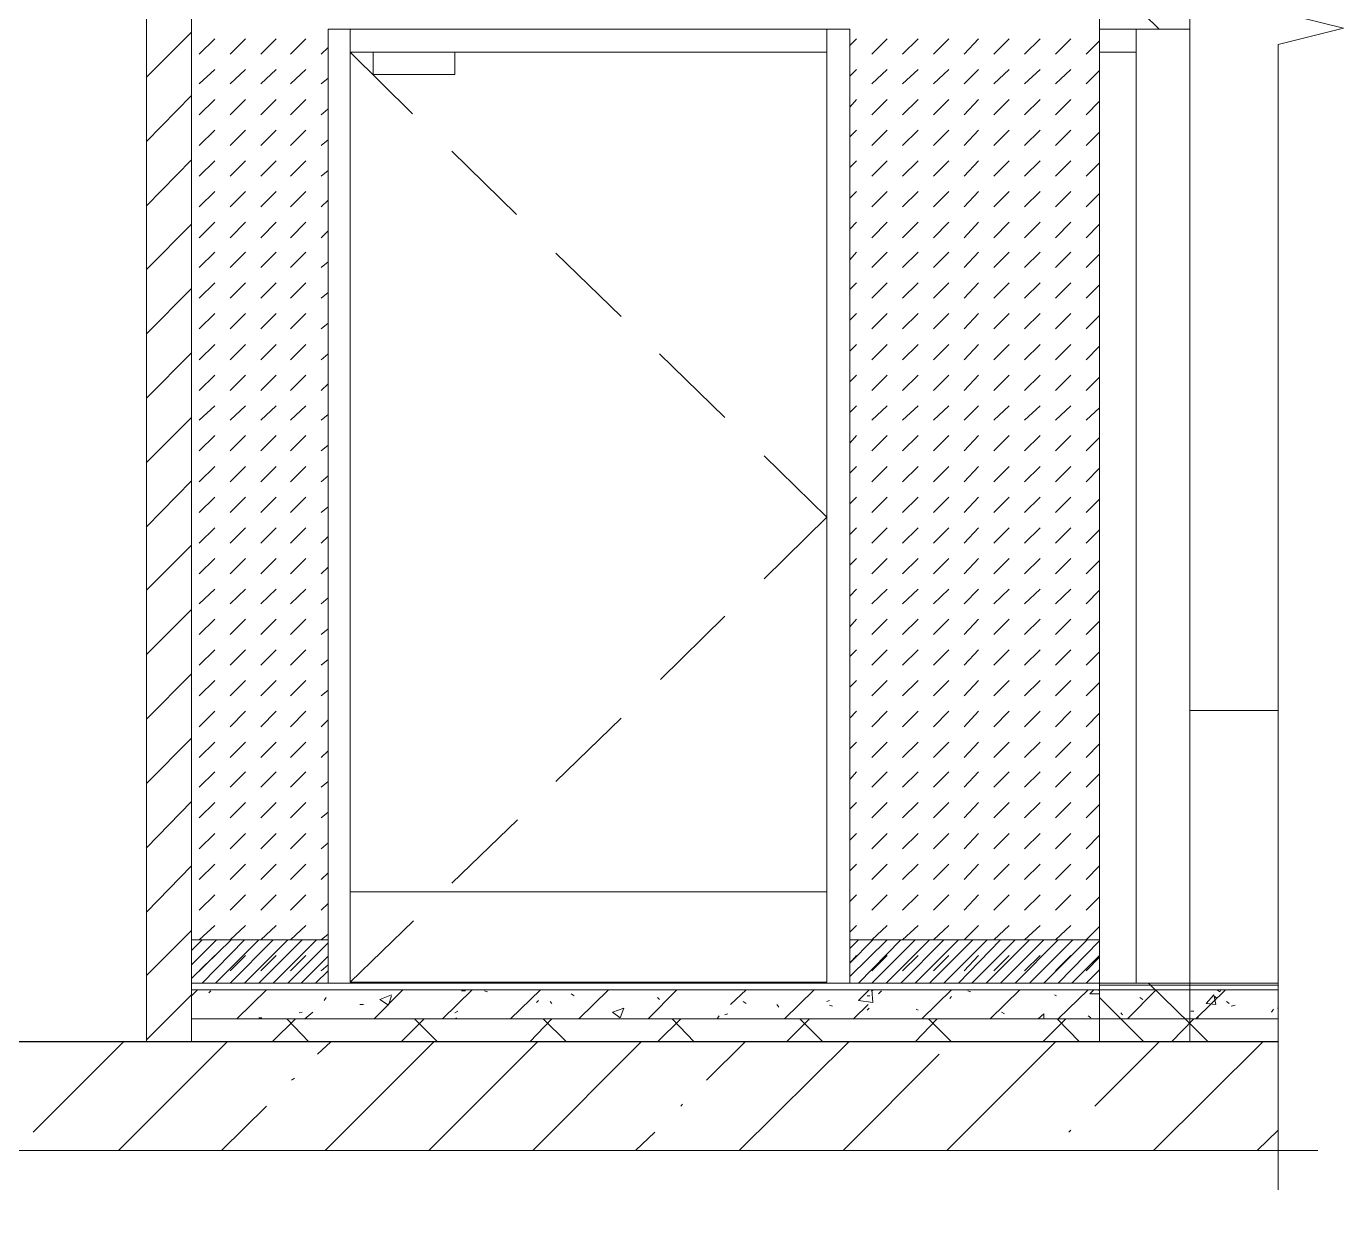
# Model space of a CAD drawing. Header units: millimetres. Extents: x -356862 to 418287, y 0 to 839748.
# Drawn here: x 334728 to 337630, y 792689 to 795312 of the extents above; entities that cross this region are included whole.
import ezdxf

# ---------------------------------------------------------------- set-up
doc = ezdxf.new("R2010")
doc.units = ezdxf.units.MM
doc.layers.add('PDF _Геометрия', color=7, linetype='Continuous', true_color=0xbababa)

msp = doc.modelspace()

# ---------------------------------------------------------------- linework, layer by layer
at = {"layer": 'PDF _Геометрия', "color": 7, "lineweight": 5}
for points in [[(337486.0227, 797938.9941), (337486.0227, 797852.1998), (337486.0227, 795415.607), (337339.9542, 795379.6191), (337629.9743, 795307.6433), (337486.0227, 795271.6554), (337486.0227, 792835.0627), (337486.0227, 792748.2683)], [(334992.2727, 797085.8691), (334992.2727, 793074.2764)], [(335091.7687, 793203.4094), (335091.7687, 797085.8691)], [(335441.063, 795254.7199), (335441.063, 795305.5264), (336491.063, 795305.5264), (336491.063, 795254.7199), (335671.809, 795254.7199), (336491.063, 795254.7199), (336491.063, 793404.5183), (336491.063, 795305.5264), (336541.8695, 795305.5264), (336541.8695, 793203.4094), (336541.8695, 795305.5264), (335392.3735, 795305.5264), (335392.3735, 793203.4094)], [(337291.2647, 795305.5264), (337291.2647, 793203.4094)], [(335578.6638, 795119.2361), (335441.063, 795254.7199), (335491.8695, 795254.7199), (335441.063, 795254.7199), (335441.063, 793404.5183)], [(337172.7163, 793203.4094), (337172.7163, 795254.7199)], [(335665.4582, 795036.6756), (335807.2929, 794896.9578)], [(335894.0872, 794812.2804), (336038.0388, 794672.5627)], [(336122.7163, 794590.0022), (336266.6679, 794450.2844)], [(336353.4622, 794365.607), (336491.063, 794230.1232), (336353.4622, 794094.6393)], [(336266.6679, 794012.0788), (336124.8332, 793872.3611)], [(336038.0388, 793787.6836), (335894.0872, 793647.9659)], [(337291.2647, 793804.6191), (337486.0227, 793804.6191)], [(335809.4098, 793563.2885), (335665.4582, 793423.5707)], [(335580.7808, 793341.0103), (335441.063, 793205.5264)], [(337486.0227, 793203.4094), (335091.7687, 793203.4094), (335091.7687, 793074.2764)], [(337486.0227, 793188.5909), (335091.7687, 793188.5909)], [(337486.0227, 793199.1756), (337092.2727, 793199.1756)], [(337486.0227, 793125.0828), (335091.7687, 793125.0828)], [(337572.8171, 792835.0627), (337486.0227, 792835.0627), (326655.7808, 792835.0627), (326619.7929, 792979.0143), (326547.8171, 792688.9941), (326511.8292, 792835.0627), (315681.5872, 792835.0627), (315594.7929, 792835.0627)]]:
    msp.add_lwpolyline(points, dxfattribs=at)
at = {"layer": 'PDF _Геометрия', "lineweight": 18}
for points in [[(335091.7687, 797085.8691), (337092.2727, 797085.8691), (337092.2727, 793203.4094), (335091.7687, 793203.4094)], [(335392.3735, 795305.5264), (336541.8695, 795305.5264), (336541.8695, 793203.4094), (335392.3735, 793203.4094)]]:
    msp.add_lwpolyline(points, close=True, dxfattribs=at)
at = {"layer": 'PDF _Геометрия', "color": 7, "lineweight": 9}
for points in [[(337092.2727, 797085.8691), (337092.2727, 795305.5264), (337291.2647, 795305.5264), (337291.2647, 797085.8691)], [(337291.2647, 793074.2764), (337291.2647, 793203.4094), (337092.2727, 793203.4094), (337092.2727, 793074.2764)]]:
    msp.add_lwpolyline(points, dxfattribs=at)
at = {"layer": 'PDF _Геометрия', "color": 8, "lineweight": 9, "true_color": 0x808080}
for points in [[(337223.5227, 795305.5264), (337092.2727, 795434.6594)], [(334992.2727, 795199.6796), (335091.7687, 795299.1756)], [(334992.2727, 795057.8449), (335091.7687, 795159.4578)], [(334992.2727, 794916.0103), (335091.7687, 795017.6232)], [(334992.2727, 794776.2925), (335091.7687, 794875.7885)], [(334992.2727, 794634.4578), (335091.7687, 794733.9538)], [(334992.2727, 794492.6232), (335091.7687, 794592.1191)], [(334992.2727, 794350.7885), (335091.7687, 794450.2844)], [(334992.2727, 794208.9538), (335091.7687, 794310.5667)], [(334992.2727, 794069.2361), (335091.7687, 794168.732)], [(334992.2727, 793927.4014), (335091.7687, 794026.8974)], [(334992.2727, 793785.5667), (335091.7687, 793885.0627)], [(334992.2727, 793643.732), (335091.7687, 793743.228)], [(334992.2727, 793501.8974), (335091.7687, 793603.5103)], [(334992.2727, 793360.0627), (335091.7687, 793461.6756)], [(334992.2727, 793220.3449), (335091.7687, 793319.8409)], [(334992.2727, 793078.5103), (335091.7687, 793178.0062)], [(335091.7687, 793175.8893), (335104.4703, 793188.5909)], [(335129.8735, 793182.2401), (335134.1074, 793186.474)], [(335191.2647, 793125.0828), (335256.8897, 793188.5909)], [(335493.9864, 793125.0828), (335557.4945, 793188.5909)], [(335532.0913, 793175.8893), (335525.7405, 793154.7199), (335506.688, 793167.4215), (335532.0913, 793178.0062)], [(335644.2888, 793125.0828), (335709.9138, 793188.5909)], [(335686.6276, 793186.474), (335695.0953, 793186.474)], [(335737.434, 793186.474), (335743.7848, 793184.357)], [(335794.5913, 793125.0828), (335860.2163, 793188.5909)], [(335927.9582, 793180.1232), (335934.309, 793175.8893)], [(335944.8937, 793125.0828), (336010.5187, 793188.5909)], [(336035.9219, 793188.5909), (336038.0388, 793188.5909)], [(336097.313, 793125.0828), (336160.8211, 793188.5909)], [(336279.3695, 793156.8369), (336313.2405, 793188.5909)], [(336397.9179, 793125.0828), (336463.5429, 793188.5909)], [(336592.6759, 793186.474), (336590.559, 793188.5909), (336592.6759, 793161.0707), (336560.9219, 793165.3046), (336584.2082, 793188.5909)], [(336579.9743, 793175.8893), (336586.3251, 793175.8893)], [(336605.3776, 793180.1232), (336611.7284, 793186.474)], [(336700.6397, 793125.0828), (336766.2647, 793188.5909)], [(336802.2526, 793186.474), (336808.6034, 793184.357)], [(336850.9421, 793125.0828), (336916.5671, 793188.5909)], [(336992.7768, 793178.0062), (336997.0106, 793175.8893)], [(337001.2445, 793125.0828), (337066.8695, 793188.5909)], [(337079.5711, 793188.5909), (337071.1034, 793180.1232), (337092.2727, 793180.1232), (337092.2727, 793178.0062), (337092.2727, 793186.474), (337090.1558, 793188.5909)], [(337153.6638, 793125.0828), (337217.1719, 793188.5909)], [(337291.2647, 793114.4982), (337200.2364, 793203.4094)], [(337310.3171, 793129.3167), (337303.9663, 793125.0828), (337369.5913, 793188.5909)], [(337350.5388, 793188.5909), (337356.8897, 793184.357), (337359.0066, 793188.5909)], [(335383.9058, 793165.3046), (335388.1397, 793171.6554)], [(335462.2324, 793156.8369), (335470.7001, 793156.8369)], [(335851.7485, 793161.0707), (335855.9824, 793165.3046)], [(335881.3856, 793163.1877), (335885.6195, 793158.9538)], [(336118.4824, 793171.6554), (336122.7163, 793167.4215)], [(336306.8897, 793163.1877), (336313.2405, 793158.9538)], [(336380.9824, 793156.8369), (336385.2163, 793150.4861)], [(336491.063, 793163.1877), (336497.4138, 793165.3046)], [(336497.4138, 793154.7199), (336503.7647, 793152.603)], [(336550.3372, 793125.0828), (336582.0913, 793156.8369)], [(336579.9743, 793144.1353), (336584.2082, 793148.3691)], [(336687.938, 793146.2522), (336692.1719, 793144.1353)], [(336762.0308, 793169.5385), (336766.2647, 793173.7724)], [(337189.6518, 793074.2764), (337092.2727, 793171.6554)], [(337181.184, 793171.6554), (337187.5348, 793167.4215)], [(337346.305, 793173.7724), (337350.5388, 793169.5385)], [(337371.7082, 793163.1877), (337378.059, 793158.9538)], [(337382.2929, 793152.603), (337390.7606, 793154.7199)], [(337471.2042, 793139.9014), (337475.438, 793146.2522)], [(337483.9058, 793148.3691), (337486.0227, 793148.3691)], [(335239.9542, 793127.1998), (335246.305, 793127.1998)], [(335269.5913, 793074.2764), (335320.3977, 793125.0828)], [(335350.0348, 793074.2764), (335301.3453, 793125.0828)], [(335328.8655, 793137.7844), (335335.2163, 793139.9014)], [(335341.5671, 793125.0828), (335358.5026, 793139.9014)], [(335553.2606, 793074.2764), (335604.0671, 793125.0828)], [(335633.7042, 793074.2764), (335582.8977, 793125.0828)], [(335671.809, 793137.7844), (335678.1598, 793142.0183)], [(335673.9259, 793127.1998), (335676.0429, 793125.0828)], [(335836.93, 793074.2764), (335885.6195, 793125.0828)], [(335917.3735, 793074.2764), (335866.5671, 793125.0828)], [(336118.4824, 793074.2764), (336169.2888, 793125.0828)], [(336198.9259, 793074.2764), (336150.2364, 793125.0828)], [(336249.7324, 793125.0828), (336253.9663, 793131.4336)], [(336266.6679, 793133.5506), (336273.0187, 793135.6675)], [(336402.1518, 793074.2764), (336452.9582, 793125.0828)], [(336482.5953, 793074.2764), (336431.7888, 793125.0828)], [(336685.8211, 793074.2764), (336734.5106, 793125.0828)], [(336766.2647, 793074.2764), (336715.4582, 793125.0828)], [(336876.3453, 793139.9014), (336882.6961, 793135.6675)], [(336956.7888, 793125.0828), (336969.4905, 793135.6675), (336969.4905, 793125.0828)], [(336967.3735, 793074.2764), (337018.18, 793125.0828)], [(337047.8171, 793074.2764), (336999.1276, 793125.0828)], [(337066.8695, 793131.4336), (337073.2203, 793127.1998)], [(337138.8453, 793137.7844), (337143.0792, 793133.5506)], [(337251.0429, 793074.2764), (337299.7324, 793125.0828)], [(337331.4864, 793074.2764), (337280.68, 793125.0828)], [(337293.3816, 793142.0183), (337299.7324, 793142.0183)], [(334742.4743, 792875.2844), (334941.4663, 793074.2764)], [(334930.8816, 792835.0627), (335170.0953, 793074.2764)], [(335369.0872, 793046.7562), (335398.7243, 793074.2764)], [(335386.0227, 792835.0627), (335625.2364, 793074.2764)], [(335614.6518, 792835.0627), (335853.8655, 793074.2764)], [(335843.2808, 792835.0627), (336082.4945, 793074.2764)], [(336226.4461, 792989.599), (336311.1235, 793074.2764)], [(336298.4219, 792835.0627), (336539.7526, 793074.2764)], [(336755.68, 792835.0627), (336994.8937, 793074.2764)], [(337081.688, 792932.4417), (337223.5227, 793074.2764)], [(337210.8211, 792835.0627), (337452.1518, 793074.2764)], [(336527.0509, 792835.0627), (336738.7445, 793046.7562)], [(335311.93, 792989.599), (335318.2808, 792993.8328)], [(335157.3937, 792835.0627), (335256.8897, 792932.4417)], [(336169.2888, 792932.4417), (336173.5227, 792936.6756)], [(336069.7929, 792835.0627), (336112.1316, 792875.2844)], [(337024.5308, 792875.2844), (337028.7647, 792879.5183)], [(337439.4501, 792835.0627), (337486.0227, 792879.5183)]]:
    msp.add_lwpolyline(points, dxfattribs=at)
at = {"layer": 'PDF _Геометрия', "color": 7, "lineweight": 9}
msp.add_lwpolyline([(337172.7163, 795305.5264), (337092.2727, 795305.5264), (337092.2727, 795254.7199), (337172.7163, 795254.7199)], close=True, dxfattribs=at)
at = {"layer": 'PDF _Геометрия', "lineweight": 18}
for points in [[(335108.7042, 795250.4861), (335142.5751, 795284.357)], [(335176.4461, 795250.4861), (335210.3171, 795284.357)], [(335244.188, 795250.4861), (335278.059, 795284.357)], [(335309.813, 795250.4861), (335343.684, 795284.357)], [(335377.555, 795250.4861), (335392.3735, 795265.3046)], [(336541.8695, 795269.5385), (336556.688, 795284.357)], [(336590.559, 795250.4861), (336624.43, 795284.357)], [(336658.3009, 795250.4861), (336692.1719, 795284.357)], [(336726.0429, 795250.4861), (336759.9138, 795284.357)], [(336793.7848, 795250.4861), (336825.5388, 795284.357)], [(336859.4098, 795250.4861), (336893.2808, 795284.357)], [(336927.1518, 795250.4861), (336961.0227, 795284.357)], [(336994.8937, 795250.4861), (337028.7647, 795284.357)], [(337062.6356, 795250.4861), (337092.2727, 795280.1232)], [(335108.7042, 795184.8611), (335142.5751, 795216.6151)], [(335176.4461, 795184.8611), (335210.3171, 795216.6151)], [(335244.188, 795184.8611), (335278.059, 795216.6151)], [(335309.813, 795184.8611), (335343.684, 795216.6151)], [(336541.8695, 795201.7965), (336556.688, 795216.6151)], [(336590.559, 795184.8611), (336624.43, 795216.6151)], [(336658.3009, 795184.8611), (336692.1719, 795216.6151)], [(336726.0429, 795184.8611), (336759.9138, 795216.6151)], [(336793.7848, 795184.8611), (336825.5388, 795216.6151)], [(336859.4098, 795184.8611), (336893.2808, 795216.6151)], [(336927.1518, 795184.8611), (336961.0227, 795216.6151)], [(336994.8937, 795184.8611), (337028.7647, 795216.6151)], [(337062.6356, 795184.8611), (337092.2727, 795214.4982)], [(335377.555, 795184.8611), (335392.3735, 795197.5627)], [(335108.7042, 795117.1191), (335142.5751, 795150.9901)], [(335176.4461, 795117.1191), (335210.3171, 795150.9901)], [(335244.188, 795117.1191), (335278.059, 795150.9901)], [(335309.813, 795117.1191), (335343.684, 795150.9901)], [(336541.8695, 795134.0546), (336556.688, 795150.9901)], [(336590.559, 795117.1191), (336624.43, 795150.9901)], [(336658.3009, 795117.1191), (336692.1719, 795150.9901)], [(336726.0429, 795117.1191), (336759.9138, 795150.9901)], [(336793.7848, 795117.1191), (336825.5388, 795150.9901)], [(336859.4098, 795117.1191), (336893.2808, 795150.9901)], [(336927.1518, 795117.1191), (336961.0227, 795150.9901)], [(336994.8937, 795117.1191), (337028.7647, 795150.9901)], [(335377.555, 795117.1191), (335392.3735, 795129.8207)], [(337062.6356, 795117.1191), (337092.2727, 795146.7562)], [(335108.7042, 795049.3772), (335142.5751, 795083.2482)], [(335176.4461, 795049.3772), (335210.3171, 795083.2482)], [(335244.188, 795049.3772), (335278.059, 795083.2482)], [(335309.813, 795049.3772), (335343.684, 795083.2482)], [(335377.555, 795049.3772), (335392.3735, 795062.0788)], [(336541.8695, 795068.4296), (336556.688, 795083.2482)], [(336590.559, 795049.3772), (336624.43, 795083.2482)], [(336658.3009, 795049.3772), (336692.1719, 795083.2482)], [(336726.0429, 795049.3772), (336759.9138, 795083.2482)], [(336793.7848, 795049.3772), (336825.5388, 795083.2482)], [(336859.4098, 795049.3772), (336893.2808, 795083.2482)], [(336927.1518, 795049.3772), (336961.0227, 795083.2482)], [(336994.8937, 795049.3772), (337028.7647, 795083.2482)], [(337062.6356, 795049.3772), (337092.2727, 795079.0143)], [(335108.7042, 794981.6353), (335142.5751, 795015.5062)], [(335176.4461, 794981.6353), (335210.3171, 795015.5062)], [(335244.188, 794981.6353), (335278.059, 795015.5062)], [(335309.813, 794981.6353), (335343.684, 795015.5062)], [(336541.8695, 795000.6877), (336556.688, 795015.5062)], [(336590.559, 794981.6353), (336624.43, 795015.5062)], [(336658.3009, 794981.6353), (336692.1719, 795015.5062)], [(336726.0429, 794981.6353), (336759.9138, 795015.5062)], [(336793.7848, 794981.6353), (336825.5388, 795015.5062)], [(336859.4098, 794981.6353), (336893.2808, 795015.5062)], [(336927.1518, 794981.6353), (336961.0227, 795015.5062)], [(336994.8937, 794981.6353), (337028.7647, 795015.5062)], [(337062.6356, 794981.6353), (337092.2727, 795011.2724)], [(335377.555, 794981.6353), (335392.3735, 794994.3369)], [(335108.7042, 794913.8933), (335142.5751, 794947.7643)], [(335176.4461, 794913.8933), (335210.3171, 794947.7643)], [(335244.188, 794913.8933), (335278.059, 794947.7643)], [(335309.813, 794913.8933), (335343.684, 794947.7643)], [(336541.8695, 794932.9457), (336556.688, 794947.7643)], [(336590.559, 794913.8933), (336624.43, 794947.7643)], [(336658.3009, 794913.8933), (336692.1719, 794947.7643)], [(336726.0429, 794913.8933), (336759.9138, 794947.7643)], [(336793.7848, 794913.8933), (336825.5388, 794947.7643)], [(336859.4098, 794913.8933), (336893.2808, 794947.7643)], [(336927.1518, 794913.8933), (336961.0227, 794947.7643)], [(336994.8937, 794913.8933), (337028.7647, 794947.7643)], [(335377.555, 794913.8933), (335392.3735, 794928.7119)], [(337062.6356, 794913.8933), (337092.2727, 794943.5304)], [(335108.7042, 794846.1514), (335142.5751, 794880.0224)], [(335176.4461, 794846.1514), (335210.3171, 794880.0224)], [(335244.188, 794846.1514), (335278.059, 794880.0224)], [(335309.813, 794846.1514), (335343.684, 794880.0224)], [(335377.555, 794846.1514), (335392.3735, 794860.9699)], [(336541.8695, 794865.2038), (336556.688, 794880.0224)], [(336590.559, 794846.1514), (336624.43, 794880.0224)], [(336658.3009, 794846.1514), (336692.1719, 794880.0224)], [(336726.0429, 794846.1514), (336759.9138, 794880.0224)], [(336793.7848, 794846.1514), (336825.5388, 794880.0224)], [(336859.4098, 794846.1514), (336893.2808, 794880.0224)], [(336927.1518, 794846.1514), (336961.0227, 794880.0224)], [(336994.8937, 794846.1514), (337028.7647, 794880.0224)], [(337062.6356, 794846.1514), (337092.2727, 794875.7885)], [(335108.7042, 794780.5264), (335142.5751, 794814.3974)], [(335176.4461, 794780.5264), (335210.3171, 794814.3974)], [(335244.188, 794780.5264), (335278.059, 794814.3974)], [(335309.813, 794780.5264), (335343.684, 794814.3974)], [(336541.8695, 794797.4619), (336556.688, 794814.3974)], [(336590.559, 794780.5264), (336624.43, 794814.3974)], [(336658.3009, 794780.5264), (336692.1719, 794814.3974)], [(336726.0429, 794780.5264), (336759.9138, 794814.3974)], [(336793.7848, 794780.5264), (336825.5388, 794814.3974)], [(336859.4098, 794780.5264), (336893.2808, 794814.3974)], [(336927.1518, 794780.5264), (336961.0227, 794814.3974)], [(336994.8937, 794780.5264), (337028.7647, 794814.3974)], [(337062.6356, 794780.5264), (337092.2727, 794810.1635)], [(335377.555, 794780.5264), (335392.3735, 794793.228)], [(335108.7042, 794712.7844), (335142.5751, 794746.6554)], [(335176.4461, 794712.7844), (335210.3171, 794746.6554)], [(335244.188, 794712.7844), (335278.059, 794746.6554)], [(335309.813, 794712.7844), (335343.684, 794746.6554)], [(336541.8695, 794731.8369), (336556.688, 794746.6554)], [(336590.559, 794712.7844), (336624.43, 794746.6554)], [(336658.3009, 794712.7844), (336692.1719, 794746.6554)], [(336726.0429, 794712.7844), (336759.9138, 794746.6554)], [(336793.7848, 794712.7844), (336825.5388, 794746.6554)], [(336859.4098, 794712.7844), (336893.2808, 794746.6554)], [(336927.1518, 794712.7844), (336961.0227, 794746.6554)], [(336994.8937, 794712.7844), (337028.7647, 794746.6554)], [(337062.6356, 794712.7844), (337092.2727, 794742.4215)], [(335377.555, 794712.7844), (335392.3735, 794725.4861)], [(335108.7042, 794645.0425), (335142.5751, 794678.9135)], [(335176.4461, 794645.0425), (335210.3171, 794678.9135)], [(335244.188, 794645.0425), (335278.059, 794678.9135)], [(335309.813, 794645.0425), (335343.684, 794678.9135)], [(335377.555, 794645.0425), (335392.3735, 794657.7441)], [(336541.8695, 794664.0949), (336556.688, 794678.9135)], [(336590.559, 794645.0425), (336624.43, 794678.9135)], [(336658.3009, 794645.0425), (336692.1719, 794678.9135)], [(336726.0429, 794645.0425), (336759.9138, 794678.9135)], [(336793.7848, 794645.0425), (336825.5388, 794678.9135)], [(336859.4098, 794645.0425), (336893.2808, 794678.9135)], [(336927.1518, 794645.0425), (336961.0227, 794678.9135)], [(336994.8937, 794645.0425), (337028.7647, 794678.9135)], [(337062.6356, 794645.0425), (337092.2727, 794674.6796)], [(335108.7042, 794577.3006), (335142.5751, 794611.1715)], [(335176.4461, 794577.3006), (335210.3171, 794611.1715)], [(335244.188, 794577.3006), (335278.059, 794611.1715)], [(335309.813, 794577.3006), (335343.684, 794611.1715)], [(336541.8695, 794596.353), (336556.688, 794611.1715)], [(336590.559, 794577.3006), (336624.43, 794611.1715)], [(336658.3009, 794577.3006), (336692.1719, 794611.1715)], [(336726.0429, 794577.3006), (336759.9138, 794611.1715)], [(336793.7848, 794577.3006), (336825.5388, 794611.1715)], [(336859.4098, 794577.3006), (336893.2808, 794611.1715)], [(336927.1518, 794577.3006), (336961.0227, 794611.1715)], [(336994.8937, 794577.3006), (337028.7647, 794611.1715)], [(337062.6356, 794577.3006), (337092.2727, 794606.9377)], [(335377.555, 794577.3006), (335392.3735, 794590.0022)], [(335108.7042, 794509.5586), (335142.5751, 794543.4296)], [(335176.4461, 794509.5586), (335210.3171, 794543.4296)], [(335244.188, 794509.5586), (335278.059, 794543.4296)], [(335309.813, 794509.5586), (335343.684, 794543.4296)], [(336541.8695, 794528.6111), (336556.688, 794543.4296)], [(336590.559, 794509.5586), (336624.43, 794543.4296)], [(336658.3009, 794509.5586), (336692.1719, 794543.4296)], [(336726.0429, 794509.5586), (336759.9138, 794543.4296)], [(336793.7848, 794509.5586), (336825.5388, 794543.4296)], [(336859.4098, 794509.5586), (336893.2808, 794543.4296)], [(336927.1518, 794509.5586), (336961.0227, 794543.4296)], [(336994.8937, 794509.5586), (337028.7647, 794543.4296)], [(337062.6356, 794509.5586), (337092.2727, 794539.1957)], [(335377.555, 794509.5586), (335392.3735, 794524.3772)], [(335108.7042, 794443.9336), (335142.5751, 794475.6877)], [(335176.4461, 794443.9336), (335210.3171, 794475.6877)], [(335244.188, 794443.9336), (335278.059, 794475.6877)], [(335309.813, 794443.9336), (335343.684, 794475.6877)], [(335377.555, 794443.9336), (335392.3735, 794456.6353)], [(336541.8695, 794460.8691), (336556.688, 794475.6877)], [(336590.559, 794443.9336), (336624.43, 794475.6877)], [(336658.3009, 794443.9336), (336692.1719, 794475.6877)], [(336726.0429, 794443.9336), (336759.9138, 794475.6877)], [(336793.7848, 794443.9336), (336825.5388, 794475.6877)], [(336859.4098, 794443.9336), (336893.2808, 794475.6877)], [(336927.1518, 794443.9336), (336961.0227, 794475.6877)], [(336994.8937, 794443.9336), (337028.7647, 794475.6877)], [(337062.6356, 794443.9336), (337092.2727, 794471.4538)], [(335108.7042, 794376.1917), (335142.5751, 794410.0627)], [(335176.4461, 794376.1917), (335210.3171, 794410.0627)], [(335244.188, 794376.1917), (335278.059, 794410.0627)], [(335309.813, 794376.1917), (335343.684, 794410.0627)], [(336541.8695, 794393.1272), (336556.688, 794410.0627)], [(336590.559, 794376.1917), (336624.43, 794410.0627)], [(336658.3009, 794376.1917), (336692.1719, 794410.0627)], [(336726.0429, 794376.1917), (336759.9138, 794410.0627)], [(336793.7848, 794376.1917), (336825.5388, 794410.0627)], [(336859.4098, 794376.1917), (336893.2808, 794410.0627)], [(336927.1518, 794376.1917), (336961.0227, 794410.0627)], [(336994.8937, 794376.1917), (337028.7647, 794410.0627)], [(337062.6356, 794376.1917), (337092.2727, 794405.8288)], [(335377.555, 794376.1917), (335392.3735, 794388.8933)], [(335108.7042, 794308.4498), (335142.5751, 794342.3207)], [(335176.4461, 794308.4498), (335210.3171, 794342.3207)], [(335244.188, 794308.4498), (335278.059, 794342.3207)], [(335309.813, 794308.4498), (335343.684, 794342.3207)], [(336541.8695, 794327.5022), (336556.688, 794342.3207)], [(336590.559, 794308.4498), (336624.43, 794342.3207)], [(336658.3009, 794308.4498), (336692.1719, 794342.3207)], [(336726.0429, 794308.4498), (336759.9138, 794342.3207)], [(336793.7848, 794308.4498), (336825.5388, 794342.3207)], [(336859.4098, 794308.4498), (336893.2808, 794342.3207)], [(336927.1518, 794308.4498), (336961.0227, 794342.3207)], [(336994.8937, 794308.4498), (337028.7647, 794342.3207)], [(337062.6356, 794308.4498), (337092.2727, 794338.0869)], [(335377.555, 794308.4498), (335392.3735, 794321.1514)], [(335108.7042, 794240.7078), (335142.5751, 794274.5788)], [(335176.4461, 794240.7078), (335210.3171, 794274.5788)], [(335244.188, 794240.7078), (335278.059, 794274.5788)], [(335309.813, 794240.7078), (335343.684, 794274.5788)], [(335377.555, 794240.7078), (335392.3735, 794253.4094)], [(336541.8695, 794259.7603), (336556.688, 794274.5788)], [(336590.559, 794240.7078), (336624.43, 794274.5788)], [(336658.3009, 794240.7078), (336692.1719, 794274.5788)], [(336726.0429, 794240.7078), (336759.9138, 794274.5788)], [(336793.7848, 794240.7078), (336825.5388, 794274.5788)], [(336859.4098, 794240.7078), (336893.2808, 794274.5788)], [(336927.1518, 794240.7078), (336961.0227, 794274.5788)], [(336994.8937, 794240.7078), (337028.7647, 794274.5788)], [(337062.6356, 794240.7078), (337092.2727, 794270.3449)], [(335108.7042, 794172.9659), (335142.5751, 794206.8369)], [(335176.4461, 794172.9659), (335210.3171, 794206.8369)], [(335244.188, 794172.9659), (335278.059, 794206.8369)], [(335309.813, 794172.9659), (335343.684, 794206.8369)], [(336541.8695, 794192.0183), (336556.688, 794206.8369)], [(336590.559, 794172.9659), (336624.43, 794206.8369)], [(336658.3009, 794172.9659), (336692.1719, 794206.8369)], [(336726.0429, 794172.9659), (336759.9138, 794206.8369)], [(336793.7848, 794172.9659), (336825.5388, 794206.8369)], [(336859.4098, 794172.9659), (336893.2808, 794206.8369)], [(336927.1518, 794172.9659), (336961.0227, 794206.8369)], [(336994.8937, 794172.9659), (337028.7647, 794206.8369)], [(337062.6356, 794172.9659), (337092.2727, 794202.603)], [(335377.555, 794172.9659), (335392.3735, 794187.7844)], [(335108.7042, 794105.224), (335142.5751, 794139.0949)], [(335176.4461, 794105.224), (335210.3171, 794139.0949)], [(335244.188, 794105.224), (335278.059, 794139.0949)], [(335309.813, 794105.224), (335343.684, 794139.0949)], [(336541.8695, 794124.2764), (336556.688, 794139.0949)], [(336590.559, 794105.224), (336624.43, 794139.0949)], [(336658.3009, 794105.224), (336692.1719, 794139.0949)], [(336726.0429, 794105.224), (336759.9138, 794139.0949)], [(336793.7848, 794105.224), (336825.5388, 794139.0949)], [(336859.4098, 794105.224), (336893.2808, 794139.0949)], [(336927.1518, 794105.224), (336961.0227, 794139.0949)], [(336994.8937, 794105.224), (337028.7647, 794139.0949)], [(337062.6356, 794105.224), (337092.2727, 794134.8611)], [(335377.555, 794105.224), (335392.3735, 794120.0425)], [(335108.7042, 794039.599), (335142.5751, 794071.353)], [(335176.4461, 794039.599), (335210.3171, 794071.353)], [(335244.188, 794039.599), (335278.059, 794071.353)], [(335309.813, 794039.599), (335343.684, 794071.353)], [(335377.555, 794039.599), (335392.3735, 794052.3006)], [(336541.8695, 794056.5344), (336556.688, 794071.353)], [(336590.559, 794039.599), (336624.43, 794071.353)], [(336658.3009, 794039.599), (336692.1719, 794071.353)], [(336726.0429, 794039.599), (336759.9138, 794071.353)], [(336793.7848, 794039.599), (336825.5388, 794071.353)], [(336859.4098, 794039.599), (336893.2808, 794071.353)], [(336927.1518, 794039.599), (336961.0227, 794071.353)], [(336994.8937, 794039.599), (337028.7647, 794071.353)], [(337062.6356, 794039.599), (337092.2727, 794069.2361)], [(335108.7042, 793971.857), (335142.5751, 794005.728)], [(335176.4461, 793971.857), (335210.3171, 794005.728)], [(335244.188, 793971.857), (335278.059, 794005.728)], [(335309.813, 793971.857), (335343.684, 794005.728)], [(336541.8695, 793988.7925), (336556.688, 794005.728)], [(336590.559, 793971.857), (336624.43, 794005.728)], [(336658.3009, 793971.857), (336692.1719, 794005.728)], [(336726.0429, 793971.857), (336759.9138, 794005.728)], [(336793.7848, 793971.857), (336825.5388, 794005.728)], [(336859.4098, 793971.857), (336893.2808, 794005.728)], [(336927.1518, 793971.857), (336961.0227, 794005.728)], [(336994.8937, 793971.857), (337028.7647, 794005.728)], [(337062.6356, 793971.857), (337092.2727, 794001.4941)], [(335377.555, 793971.857), (335392.3735, 793984.5586)], [(335108.7042, 793904.1151), (335142.5751, 793937.9861)], [(335176.4461, 793904.1151), (335210.3171, 793937.9861)], [(335244.188, 793904.1151), (335278.059, 793937.9861)], [(335309.813, 793904.1151), (335343.684, 793937.9861)], [(336541.8695, 793923.1675), (336556.688, 793937.9861)], [(336590.559, 793904.1151), (336624.43, 793937.9861)], [(336658.3009, 793904.1151), (336692.1719, 793937.9861)], [(336726.0429, 793904.1151), (336759.9138, 793937.9861)], [(336793.7848, 793904.1151), (336825.5388, 793937.9861)], [(336859.4098, 793904.1151), (336893.2808, 793937.9861)], [(336927.1518, 793904.1151), (336961.0227, 793937.9861)], [(336994.8937, 793904.1151), (337028.7647, 793937.9861)], [(337062.6356, 793904.1151), (337092.2727, 793933.7522)], [(335377.555, 793904.1151), (335392.3735, 793916.8167)], [(335108.7042, 793836.3732), (335142.5751, 793870.2441)], [(335176.4461, 793836.3732), (335210.3171, 793870.2441)], [(335244.188, 793836.3732), (335278.059, 793870.2441)], [(335309.813, 793836.3732), (335343.684, 793870.2441)], [(335377.555, 793836.3732), (335392.3735, 793849.0748)], [(336541.8695, 793855.4256), (336556.688, 793870.2441)], [(336590.559, 793836.3732), (336624.43, 793870.2441)], [(336658.3009, 793836.3732), (336692.1719, 793870.2441)], [(336726.0429, 793836.3732), (336759.9138, 793870.2441)], [(336793.7848, 793836.3732), (336825.5388, 793870.2441)], [(336859.4098, 793836.3732), (336893.2808, 793870.2441)], [(336927.1518, 793836.3732), (336961.0227, 793870.2441)], [(336994.8937, 793836.3732), (337028.7647, 793870.2441)], [(337062.6356, 793836.3732), (337092.2727, 793866.0103)], [(335108.7042, 793768.6312), (335142.5751, 793802.5022)], [(335176.4461, 793768.6312), (335210.3171, 793802.5022)], [(335244.188, 793768.6312), (335278.059, 793802.5022)], [(335309.813, 793768.6312), (335343.684, 793802.5022)], [(336541.8695, 793787.6836), (336556.688, 793802.5022)], [(336590.559, 793768.6312), (336624.43, 793802.5022)], [(336658.3009, 793768.6312), (336692.1719, 793802.5022)], [(336726.0429, 793768.6312), (336759.9138, 793802.5022)], [(336793.7848, 793768.6312), (336825.5388, 793802.5022)], [(336859.4098, 793768.6312), (336893.2808, 793802.5022)], [(336927.1518, 793768.6312), (336961.0227, 793802.5022)], [(336994.8937, 793768.6312), (337028.7647, 793802.5022)], [(337062.6356, 793768.6312), (337092.2727, 793798.2683)], [(335377.555, 793768.6312), (335392.3735, 793783.4498)], [(335108.7042, 793700.8893), (335142.5751, 793734.7603)], [(335176.4461, 793700.8893), (335210.3171, 793734.7603)], [(335244.188, 793700.8893), (335278.059, 793734.7603)], [(335309.813, 793700.8893), (335343.684, 793734.7603)], [(336541.8695, 793719.9417), (336556.688, 793734.7603)], [(336590.559, 793700.8893), (336624.43, 793734.7603)], [(336658.3009, 793700.8893), (336692.1719, 793734.7603)], [(336726.0429, 793700.8893), (336759.9138, 793734.7603)], [(336793.7848, 793700.8893), (336825.5388, 793734.7603)], [(336859.4098, 793700.8893), (336893.2808, 793734.7603)], [(336927.1518, 793700.8893), (336961.0227, 793734.7603)], [(336994.8937, 793700.8893), (337028.7647, 793734.7603)], [(337062.6356, 793700.8893), (337092.2727, 793730.5264)], [(335377.555, 793700.8893), (335392.3735, 793715.7078)], [(335108.7042, 793635.2643), (335142.5751, 793669.1353)], [(335176.4461, 793635.2643), (335210.3171, 793669.1353)], [(335244.188, 793635.2643), (335278.059, 793669.1353)], [(335309.813, 793635.2643), (335343.684, 793669.1353)], [(336541.8695, 793652.1998), (336556.688, 793669.1353)], [(336590.559, 793635.2643), (336624.43, 793669.1353)], [(336658.3009, 793635.2643), (336692.1719, 793669.1353)], [(336726.0429, 793635.2643), (336759.9138, 793669.1353)], [(336793.7848, 793635.2643), (336825.5388, 793669.1353)], [(336859.4098, 793635.2643), (336893.2808, 793669.1353)], [(336927.1518, 793635.2643), (336961.0227, 793669.1353)], [(336994.8937, 793635.2643), (337028.7647, 793669.1353)], [(335377.555, 793635.2643), (335392.3735, 793647.9659)], [(337062.6356, 793635.2643), (337092.2727, 793664.9014)], [(335108.7042, 793567.5224), (335142.5751, 793601.3933)], [(335176.4461, 793567.5224), (335210.3171, 793601.3933)], [(335244.188, 793567.5224), (335278.059, 793601.3933)], [(335309.813, 793567.5224), (335343.684, 793601.3933)], [(336541.8695, 793586.5748), (336556.688, 793601.3933)], [(336590.559, 793567.5224), (336624.43, 793601.3933)], [(336658.3009, 793567.5224), (336692.1719, 793601.3933)], [(336726.0429, 793567.5224), (336759.9138, 793601.3933)], [(336793.7848, 793567.5224), (336825.5388, 793601.3933)], [(336859.4098, 793567.5224), (336893.2808, 793601.3933)], [(336927.1518, 793567.5224), (336961.0227, 793601.3933)], [(336994.8937, 793567.5224), (337028.7647, 793601.3933)], [(337062.6356, 793567.5224), (337092.2727, 793597.1594)], [(335377.555, 793567.5224), (335392.3735, 793580.224)], [(335108.7042, 793499.7804), (335142.5751, 793533.6514)], [(335176.4461, 793499.7804), (335210.3171, 793533.6514)], [(335244.188, 793499.7804), (335278.059, 793533.6514)], [(335309.813, 793499.7804), (335343.684, 793533.6514)], [(336541.8695, 793518.8328), (336556.688, 793533.6514)], [(336590.559, 793499.7804), (336624.43, 793533.6514)], [(336658.3009, 793499.7804), (336692.1719, 793533.6514)], [(336726.0429, 793499.7804), (336759.9138, 793533.6514)], [(336793.7848, 793499.7804), (336825.5388, 793533.6514)], [(336859.4098, 793499.7804), (336893.2808, 793533.6514)], [(336927.1518, 793499.7804), (336961.0227, 793533.6514)], [(336994.8937, 793499.7804), (337028.7647, 793533.6514)], [(337062.6356, 793499.7804), (337092.2727, 793529.4175)], [(335377.555, 793499.7804), (335392.3735, 793512.482)], [(335108.7042, 793432.0385), (335142.5751, 793465.9094)], [(335176.4461, 793432.0385), (335210.3171, 793465.9094)], [(335244.188, 793432.0385), (335278.059, 793465.9094)], [(335309.813, 793432.0385), (335343.684, 793465.9094)], [(336541.8695, 793451.0909), (336556.688, 793465.9094)], [(336590.559, 793432.0385), (336624.43, 793465.9094)], [(336658.3009, 793432.0385), (336692.1719, 793465.9094)], [(336726.0429, 793432.0385), (336759.9138, 793465.9094)], [(336793.7848, 793432.0385), (336825.5388, 793465.9094)], [(336859.4098, 793432.0385), (336893.2808, 793465.9094)], [(336927.1518, 793432.0385), (336961.0227, 793465.9094)], [(336994.8937, 793432.0385), (337028.7647, 793465.9094)], [(335377.555, 793432.0385), (335392.3735, 793446.857)], [(337062.6356, 793432.0385), (337092.2727, 793461.6756)], [(335108.7042, 793364.2965), (335142.5751, 793398.1675)], [(335176.4461, 793364.2965), (335210.3171, 793398.1675)], [(335244.188, 793364.2965), (335278.059, 793398.1675)], [(335309.813, 793364.2965), (335343.684, 793398.1675)], [(335377.555, 793364.2965), (335392.3735, 793379.1151)], [(336541.8695, 793383.349), (336556.688, 793398.1675)], [(336590.559, 793364.2965), (336624.43, 793398.1675)], [(336658.3009, 793364.2965), (336692.1719, 793398.1675)], [(336726.0429, 793364.2965), (336759.9138, 793398.1675)], [(336793.7848, 793364.2965), (336825.5388, 793398.1675)], [(336859.4098, 793364.2965), (336893.2808, 793398.1675)], [(336927.1518, 793364.2965), (336961.0227, 793398.1675)], [(336994.8937, 793364.2965), (337028.7647, 793398.1675)], [(337062.6356, 793364.2965), (337092.2727, 793393.9336)], [(335108.7042, 793298.6715), (335142.5751, 793330.4256)], [(335176.4461, 793298.6715), (335210.3171, 793330.4256)], [(335244.188, 793298.6715), (335278.059, 793330.4256)], [(335309.813, 793298.6715), (335343.684, 793330.4256)], [(336541.8695, 793315.607), (336556.688, 793330.4256)], [(336590.559, 793298.6715), (336624.43, 793330.4256)], [(336658.3009, 793298.6715), (336692.1719, 793330.4256)], [(336726.0429, 793298.6715), (336759.9138, 793330.4256)], [(336793.7848, 793298.6715), (336825.5388, 793330.4256)], [(336859.4098, 793298.6715), (336893.2808, 793330.4256)], [(336927.1518, 793298.6715), (336961.0227, 793330.4256)], [(336994.8937, 793298.6715), (337028.7647, 793330.4256)], [(337062.6356, 793298.6715), (337092.2727, 793328.3086)], [(335377.555, 793298.6715), (335392.3735, 793311.3732)], [(335108.7042, 793230.9296), (335142.5751, 793264.8006)], [(335176.4461, 793230.9296), (335210.3171, 793264.8006)], [(335244.188, 793230.9296), (335278.059, 793264.8006)], [(335309.813, 793230.9296), (335343.684, 793264.8006)], [(336541.8695, 793247.8651), (336556.688, 793264.8006)], [(336590.559, 793230.9296), (336624.43, 793264.8006)], [(336658.3009, 793230.9296), (336692.1719, 793264.8006)], [(336726.0429, 793230.9296), (336759.9138, 793264.8006)], [(336793.7848, 793230.9296), (336825.5388, 793264.8006)], [(336859.4098, 793230.9296), (336893.2808, 793264.8006)], [(336927.1518, 793230.9296), (336961.0227, 793264.8006)], [(336994.8937, 793230.9296), (337028.7647, 793264.8006)], [(335377.555, 793230.9296), (335392.3735, 793243.6312)], [(337062.6356, 793230.9296), (337092.2727, 793260.5667)]]:
    msp.add_lwpolyline(points, dxfattribs=at)
at = {"layer": 'PDF _Геометрия', "color": 7, "lineweight": 5}
for points in [[(335671.809, 795206.0304), (335671.809, 795254.7199), (335491.8695, 795254.7199), (335491.8695, 795206.0304)], [(337092.2727, 795254.7199), (337092.2727, 793203.4094)], [(335441.063, 793205.5264), (336491.063, 793205.5264), (336491.063, 793404.5183), (335441.063, 793404.5183)]]:
    msp.add_lwpolyline(points, close=True, dxfattribs=at)
at = {"layer": 'PDF _Геометрия', "color": 84, "lineweight": 20, "true_color": 0x269900}
for points in [[(335091.7687, 793275.3853), (335115.055, 793298.6715)], [(335091.7687, 793243.6312), (335146.809, 793298.6715)], [(335091.7687, 793213.9941), (335178.563, 793298.6715)], [(335115.055, 793203.4094), (335208.2001, 793298.6715)], [(335144.6921, 793203.4094), (335239.9542, 793298.6715)], [(335176.4461, 793203.4094), (335271.7082, 793298.6715)], [(335208.2001, 793203.4094), (335303.4622, 793298.6715)], [(335239.9542, 793203.4094), (335335.2163, 793298.6715)], [(335271.7082, 793203.4094), (335366.9703, 793298.6715)], [(335303.4622, 793203.4094), (335392.3735, 793292.3207)], [(336541.8695, 793279.6191), (336560.9219, 793298.6715)], [(336541.8695, 793247.8651), (336592.6759, 793298.6715)], [(336541.8695, 793218.228), (336624.43, 793298.6715)], [(336560.9219, 793203.4094), (336654.0671, 793298.6715)], [(336590.559, 793203.4094), (336685.8211, 793298.6715)], [(336622.313, 793203.4094), (336717.5751, 793298.6715)], [(336654.0671, 793203.4094), (336749.3292, 793298.6715)], [(336685.8211, 793203.4094), (336781.0832, 793298.6715)], [(336717.5751, 793203.4094), (336812.8372, 793298.6715)], [(336749.3292, 793203.4094), (336844.5913, 793298.6715)], [(336781.0832, 793203.4094), (336874.2284, 793298.6715)], [(336810.7203, 793203.4094), (336905.9824, 793298.6715)], [(336842.4743, 793203.4094), (336937.7364, 793298.6715)], [(336874.2284, 793203.4094), (336969.4905, 793298.6715)], [(336905.9824, 793203.4094), (337001.2445, 793298.6715)], [(336937.7364, 793203.4094), (337032.9985, 793298.6715)], [(336969.4905, 793203.4094), (337064.7526, 793298.6715)], [(337001.2445, 793203.4094), (337092.2727, 793296.5546)], [(335333.0993, 793203.4094), (335392.3735, 793262.6836)], [(337030.8816, 793203.4094), (337092.2727, 793264.8006)], [(337062.6356, 793203.4094), (337092.2727, 793233.0465)], [(335364.8534, 793203.4094), (335392.3735, 793230.9296)]]:
    msp.add_lwpolyline(points, dxfattribs=at)
for points in [[(335091.7687, 793203.4094), (335392.3735, 793203.4094), (335392.3735, 793298.6715), (335091.7687, 793298.6715)], [(336541.8695, 793203.4094), (337092.2727, 793203.4094), (337092.2727, 793298.6715), (336541.8695, 793298.6715)]]:
    msp.add_lwpolyline(points, close=True, dxfattribs=at)
at = {"layer": 'PDF _Геометрия', "color": 8, "lineweight": 9, "true_color": 0x808080}
for points in [[(337344.188, 793178.0062), (337348.4219, 793156.8369), (337327.2526, 793158.9538)], [(336044.3897, 793148.3691), (336018.9864, 793139.9014), (336035.9219, 793127.1998)]]:
    msp.add_lwpolyline(points, close=True, dxfattribs=at)
at = {"layer": 'PDF _Геометрия', "color": 7, "lineweight": 30}
msp.add_lwpolyline([(337486.0227, 793074.2764), (328590.6598, 793074.2764), (328590.6598, 792835.0627)], dxfattribs=at)

doc.saveas('drawing.dxf')
